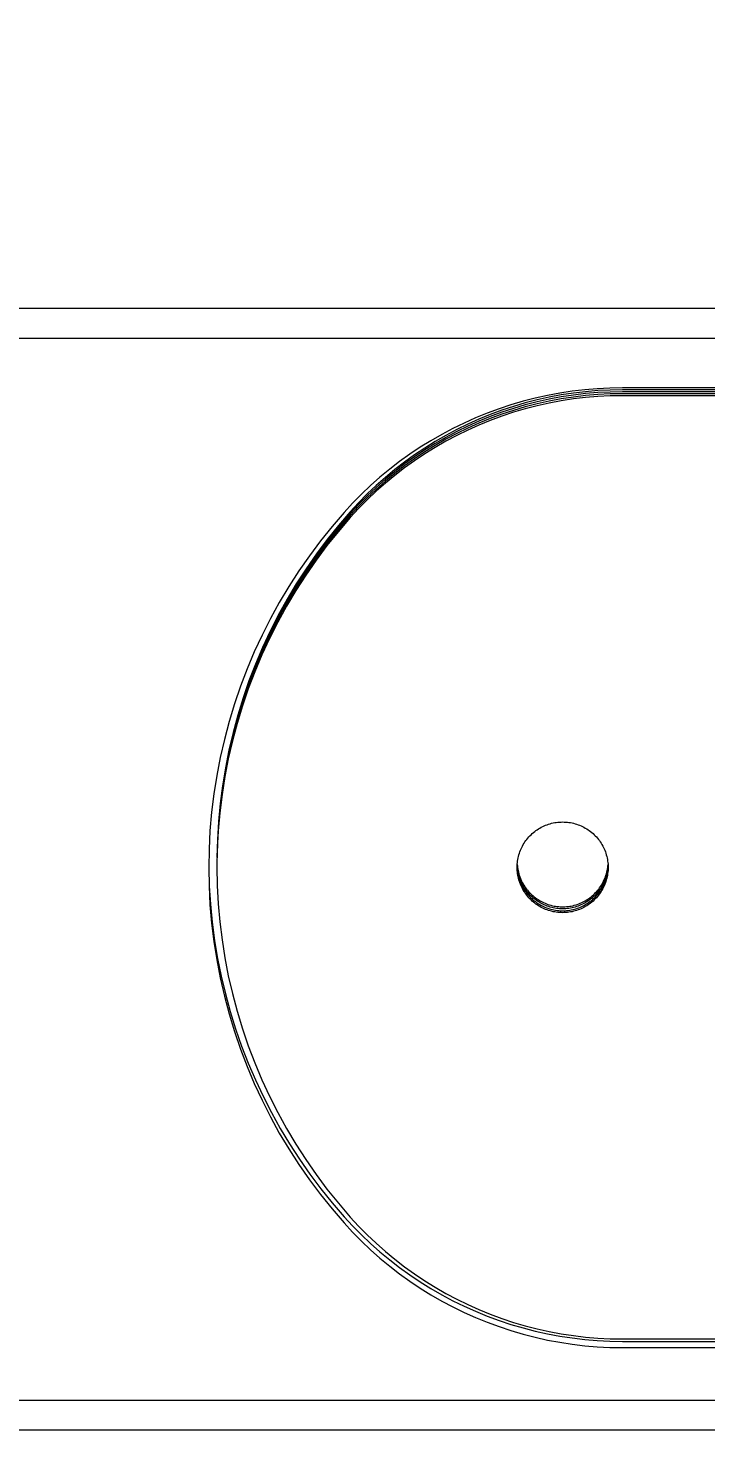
# Model space of a CAD drawing. Header units: millimetres. Extents: x -208 to 4974, y -28 to 3137.
# Drawn here: x 1410.5 to 1451.4, y 2768.1 to 2854.2 of the extents above; entities that cross this region are included whole.
import ezdxf

# ---------------------------------------------------------------- set-up
doc = ezdxf.new("R2010")
doc.units = ezdxf.units.MM
doc.layers.add('ZANO_R', color=7, linetype='Continuous', lineweight=0)
doc.layers.add('ZANO_W', color=1, linetype='Continuous', lineweight=0)
doc.styles.add('Arial', font='arial.ttf')
doc.styles.get("Standard").update_dxf_attribs({"font": 'ARIALUNI.TTF'})
doc.dimstyles.new('pl i ang', dxfattribs={"dimtxt": 50, "dimasz": 50, "dimexe": 1.25, "dimexo": 0.625, "dimgap": 10, "dimtad": 1, "dimtoh": 1, "dimtxsty": 'Standard', "dimcen": 2.5, "dimclrd": 1, "dimclre": 1, "dimclrt": 1, "dimadec": 0, "dimazin": 0, "dimtfac": 1, "dimtmove": 0, "dimatfit": 3, "dimfxl": 1, "dimarcsym": 1})

# ---------------------------------------------------------------- blocks, each defined once
blk = doc.blocks.new('*D507')
at = {"layer": 'ZANO_W', "color": 1, "lineweight": -2}
blk.add_arc((4072.525, 2413.738), 150.809, 99.55169, 164.75824, dxfattribs=at)
at = {"layer": 'ZANO_W', "color": 1}
for points in [[(4047.725, 2555.793), (4047.276, 2569.119), (4087.477, 2563.804)], [(3920.413, 2454.268), (3933.628, 2452.5), (3921.716, 2413.738)]]:
    blk.add_solid(points, dxfattribs=at)
at = {"layer": 'ZANO_W', "color": 1, "insert": (3950.719, 2548.283), "char_height": 40, "attachment_point": 5, "rotation": 42.15496, "style": 'Arial'}
blk.add_mtext('96%%d', dxfattribs=at)

msp = doc.modelspace()

# ---------------------------------------------------------------- linework, layer by layer
at = {"layer": 'ZANO_R'}
for p, q in [((1470.423, 2837.231), (1383.02, 2837.231)), ((1383.02, 2835.446), (1470.423, 2835.446)), ((1444.079, 2832.32), (1443.325, 2832.23)), ((1444.836, 2832.383), (1444.079, 2832.32)), ((1445.595, 2832.422), (1444.836, 2832.383)), ((1445.612, 2832.3), (1444.87, 2832.263)), ((1446.354, 2832.434), (1445.595, 2832.422)), ((1446.354, 2832.312), (1445.612, 2832.3)), ((1563.133, 2832.434), (1446.354, 2832.434)), ((1563.133, 2832.312), (1446.354, 2832.312)), ((1440.351, 2831.622), (1439.622, 2831.407)), ((1440.484, 2831.518), (1439.772, 2831.308)), ((1441.086, 2831.811), (1440.351, 2831.622)), ((1441.203, 2831.703), (1440.484, 2831.518)), ((1441.203, 2831.586), (1440.484, 2831.4)), ((1441.203, 2831.468), (1440.484, 2831.282)), ((1441.828, 2831.976), (1441.086, 2831.811)), ((1441.928, 2831.864), (1441.203, 2831.703)), ((1441.928, 2831.747), (1441.203, 2831.586)), ((1441.928, 2831.629), (1441.203, 2831.468)), ((1441.928, 2831.511), (1441.203, 2831.35)), ((1442.574, 2832.116), (1441.828, 2831.976)), ((1442.658, 2832.001), (1441.928, 2831.864)), ((1442.658, 2831.883), (1441.928, 2831.747)), ((1442.658, 2831.766), (1441.928, 2831.629)), ((1442.658, 2831.648), (1441.928, 2831.511)), ((1443.325, 2832.23), (1442.574, 2832.116)), ((1443.392, 2832.113), (1442.658, 2832.001)), ((1443.392, 2831.995), (1442.658, 2831.883)), ((1443.392, 2831.878), (1442.658, 2831.766)), ((1443.392, 2831.76), (1442.658, 2831.648)), ((1444.13, 2832.2), (1443.392, 2832.113)), ((1444.13, 2832.083), (1443.392, 2831.995)), ((1444.13, 2831.965), (1443.392, 2831.878)), ((1444.13, 2831.847), (1443.392, 2831.76)), ((1444.87, 2832.263), (1444.13, 2832.2)), ((1444.87, 2832.145), (1444.13, 2832.083)), ((1444.87, 2832.027), (1444.13, 2831.965)), ((1444.87, 2831.91), (1444.13, 2831.847)), ((1445.612, 2832.182), (1444.87, 2832.145)), ((1445.612, 2832.065), (1444.87, 2832.027)), ((1445.612, 2831.947), (1444.87, 2831.91)), ((1446.354, 2832.195), (1445.612, 2832.182)), ((1446.354, 2832.077), (1445.612, 2832.065)), ((1446.354, 2831.959), (1445.612, 2831.947)), ((1563.133, 2832.195), (1446.354, 2832.195)), ((1563.133, 2832.077), (1446.354, 2832.077)), ((1563.133, 2831.959), (1446.354, 2831.959)), ((1437.486, 2830.618), (1436.792, 2830.308)), ((1438.189, 2830.905), (1437.486, 2830.618)), ((1438.37, 2830.817), (1437.683, 2830.537)), ((1438.37, 2830.7), (1437.683, 2830.419)), ((1438.37, 2830.582), (1437.683, 2830.301)), ((1438.901, 2831.168), (1438.189, 2830.905)), ((1439.067, 2831.074), (1438.37, 2830.817)), ((1439.067, 2830.957), (1438.37, 2830.7)), ((1439.067, 2830.839), (1438.37, 2830.582)), ((1439.067, 2830.721), (1438.37, 2830.464)), ((1439.622, 2831.407), (1438.901, 2831.168)), ((1439.772, 2831.308), (1439.067, 2831.074)), ((1439.772, 2831.19), (1439.067, 2830.957)), ((1439.772, 2831.073), (1439.067, 2830.839)), ((1439.772, 2830.955), (1439.067, 2830.721)), ((1440.484, 2831.4), (1439.772, 2831.19)), ((1440.484, 2831.282), (1439.772, 2831.073)), ((1440.484, 2831.165), (1439.772, 2830.955)), ((1441.203, 2831.35), (1440.484, 2831.165)), ((1436.11, 2829.974), (1435.439, 2829.618)), ((1436.338, 2829.907), (1435.682, 2829.558)), ((1436.338, 2829.789), (1435.682, 2829.441)), ((1436.792, 2830.308), (1436.11, 2829.974)), ((1437.005, 2830.233), (1436.338, 2829.907)), ((1437.005, 2830.116), (1436.338, 2829.789)), ((1437.005, 2829.998), (1436.338, 2829.672)), ((1437.005, 2829.88), (1436.338, 2829.554)), ((1437.683, 2830.537), (1437.005, 2830.233)), ((1437.683, 2830.419), (1437.005, 2830.116)), ((1437.683, 2830.301), (1437.005, 2829.998)), ((1437.683, 2830.184), (1437.005, 2829.88)), ((1438.37, 2830.464), (1437.683, 2830.184)), ((1434.136, 2828.838), (1433.505, 2828.416)), ((1434.781, 2829.239), (1434.136, 2828.838)), ((1435.038, 2829.188), (1434.408, 2828.796)), ((1435.038, 2829.07), (1434.408, 2828.678)), ((1435.038, 2828.953), (1434.408, 2828.561)), ((1435.038, 2828.835), (1434.408, 2828.443)), ((1435.439, 2829.618), (1434.781, 2829.239)), ((1435.682, 2829.558), (1435.038, 2829.188)), ((1435.682, 2829.441), (1435.038, 2829.07)), ((1435.682, 2829.323), (1435.038, 2828.953)), ((1435.682, 2829.205), (1435.038, 2828.835)), ((1436.338, 2829.672), (1435.682, 2829.323)), ((1436.338, 2829.554), (1435.682, 2829.205)), ((1432.888, 2827.972), (1432.287, 2827.508)), ((1433.505, 2828.416), (1432.888, 2827.972)), ((1433.79, 2828.383), (1433.187, 2827.95)), ((1433.79, 2828.265), (1433.187, 2827.832)), ((1433.79, 2828.148), (1433.187, 2827.714)), ((1433.79, 2828.03), (1433.187, 2827.597)), ((1434.408, 2828.796), (1433.79, 2828.383)), ((1434.408, 2828.678), (1433.79, 2828.265)), ((1434.408, 2828.561), (1433.79, 2828.148)), ((1434.408, 2828.443), (1433.79, 2828.03)), ((1432.287, 2827.508), (1431.701, 2827.024)), ((1432.599, 2827.496), (1432.027, 2827.023)), ((1432.599, 2827.378), (1432.027, 2826.905)), ((1432.599, 2827.261), (1432.027, 2826.787)), ((1432.599, 2827.143), (1432.027, 2826.67)), ((1433.187, 2827.95), (1432.599, 2827.496)), ((1433.187, 2827.832), (1432.599, 2827.378)), ((1433.187, 2827.714), (1432.599, 2827.261)), ((1433.187, 2827.597), (1432.599, 2827.143)), ((1431.133, 2826.521), (1430.581, 2825.999)), ((1431.471, 2826.531), (1430.932, 2826.02)), ((1431.471, 2826.413), (1430.932, 2825.902)), ((1431.471, 2826.295), (1430.932, 2825.785)), ((1431.701, 2827.024), (1431.133, 2826.521)), ((1432.027, 2827.023), (1431.471, 2826.531)), ((1432.027, 2826.905), (1431.471, 2826.413)), ((1432.027, 2826.787), (1431.471, 2826.295)), ((1432.027, 2826.67), (1431.471, 2826.178)), ((1430.048, 2825.458), (1429.533, 2824.9)), ((1430.41, 2825.491), (1429.906, 2824.946)), ((1430.581, 2825.999), (1430.048, 2825.458)), ((1430.932, 2826.02), (1430.41, 2825.491)), ((1430.932, 2825.902), (1430.41, 2825.374)), ((1430.932, 2825.785), (1430.41, 2825.256)), ((1430.932, 2825.667), (1430.41, 2825.138)), ((1431.471, 2826.178), (1430.932, 2825.667)), ((1429.533, 2824.9), (1428.802, 2824.052)), ((1429.906, 2824.593), (1429.187, 2823.758)), ((1429.906, 2824.946), (1429.195, 2824.119)), ((1429.906, 2824.828), (1429.207, 2824.016)), ((1429.906, 2824.71), (1429.235, 2823.932)), ((1430.41, 2825.374), (1429.906, 2824.828)), ((1430.41, 2825.256), (1429.906, 2824.71)), ((1430.41, 2825.138), (1429.906, 2824.593)), ((1428.802, 2824.052), (1428.102, 2823.18)), ((1429.187, 2823.758), (1428.498, 2822.899)), ((1429.195, 2824.119), (1428.512, 2823.269)), ((1429.207, 2824.016), (1428.535, 2823.182)), ((1429.235, 2823.932), (1428.59, 2823.133)), ((1428.102, 2823.18), (1427.432, 2822.283)), ((1428.498, 2822.899), (1427.838, 2822.016)), ((1428.512, 2823.269), (1427.859, 2822.396)), ((1428.535, 2823.182), (1427.892, 2822.325)), ((1428.59, 2823.133), (1427.97, 2822.313)), ((1427.432, 2822.283), (1426.794, 2821.364)), ((1427.838, 2822.016), (1427.21, 2821.111)), ((1427.859, 2822.396), (1427.236, 2821.501)), ((1427.892, 2822.325), (1427.278, 2821.447)), ((1427.97, 2822.313), (1427.377, 2821.474)), ((1426.794, 2821.364), (1426.188, 2820.423)), ((1427.21, 2821.111), (1426.613, 2820.185)), ((1427.236, 2821.501), (1426.644, 2820.585)), ((1427.278, 2821.447), (1426.695, 2820.549)), ((1427.377, 2821.474), (1426.812, 2820.616)), ((1426.188, 2820.423), (1425.615, 2819.462)), ((1426.644, 2820.585), (1426.084, 2819.65)), ((1426.695, 2820.549), (1426.141, 2819.632)), ((1426.812, 2820.616), (1426.275, 2819.74)), ((1425.615, 2819.462), (1425.076, 2818.482)), ((1426.084, 2819.65), (1425.556, 2818.695)), ((1426.141, 2819.632), (1425.619, 2818.696)), ((1426.275, 2819.74), (1425.766, 2818.848)), ((1426.613, 2820.185), (1426.049, 2819.239)), ((1425.556, 2818.695), (1425.061, 2817.724)), ((1425.619, 2818.696), (1425.129, 2817.744)), ((1425.586, 2818.516), (1425.129, 2817.626)), ((1426.049, 2819.239), (1425.518, 2818.273)), ((1425.592, 2818.528), (1425.586, 2818.516)), ((1425.755, 2818.829), (1425.592, 2818.528)), ((1425.766, 2818.848), (1425.755, 2818.829)), ((1425.076, 2818.482), (1424.571, 2817.483)), ((1425.061, 2817.724), (1424.6, 2816.735)), ((1425.129, 2817.744), (1424.671, 2816.775)), ((1425.518, 2818.273), (1425.021, 2817.29)), ((1424.571, 2817.483), (1424.101, 2816.468)), ((1425.021, 2817.29), (1424.558, 2816.29)), ((1425.129, 2817.626), (1424.7, 2816.722)), ((1424.101, 2816.468), (1423.666, 2815.437)), ((1424.558, 2816.29), (1424.13, 2815.275)), ((1424.6, 2816.735), (1424.173, 2815.732)), ((1424.671, 2816.775), (1424.246, 2815.792)), ((1424.7, 2816.722), (1424.3, 2815.805)), ((1423.666, 2815.437), (1423.267, 2814.391)), ((1424.13, 2815.275), (1423.738, 2814.246)), ((1424.173, 2815.732), (1423.781, 2814.714)), ((1424.246, 2815.792), (1423.854, 2814.794)), ((1424.3, 2815.805), (1423.929, 2814.875)), ((1423.267, 2814.391), (1422.905, 2813.332)), ((1423.738, 2814.246), (1423.381, 2813.203)), ((1423.781, 2814.714), (1423.424, 2813.684)), ((1423.854, 2814.794), (1423.496, 2813.785)), ((1423.686, 2814.214), (1423.677, 2814.189)), ((1423.801, 2814.533), (1423.686, 2814.214)), ((1423.811, 2814.559), (1423.801, 2814.533)), ((1423.929, 2814.875), (1423.811, 2814.559)), ((1423.424, 2813.684), (1423.103, 2812.642)), ((1423.496, 2813.785), (1423.173, 2812.763)), ((1423.44, 2813.498), (1423.333, 2813.167)), ((1423.447, 2813.518), (1423.44, 2813.498)), ((1423.556, 2813.844), (1423.447, 2813.518)), ((1423.564, 2813.867), (1423.556, 2813.844)), ((1423.677, 2814.189), (1423.564, 2813.867)), ((1422.905, 2813.332), (1422.58, 2812.262)), ((1423.103, 2812.642), (1422.817, 2811.59)), ((1423.173, 2812.763), (1422.884, 2811.732)), ((1423.381, 2813.203), (1423.061, 2812.149)), ((1423.22, 2812.802), (1423.117, 2812.459)), ((1423.223, 2812.814), (1423.22, 2812.802)), ((1423.328, 2813.15), (1423.223, 2812.814)), ((1423.333, 2813.167), (1423.328, 2813.15)), ((1422.58, 2812.262), (1422.292, 2811.18)), ((1422.884, 2811.732), (1422.63, 2810.691)), ((1422.919, 2811.75), (1422.691, 2810.839)), ((1423.061, 2812.149), (1422.778, 2811.084)), ((1423.117, 2812.459), (1422.919, 2811.75)), ((1422.292, 2811.18), (1422.042, 2810.09)), ((1422.691, 2810.839), (1422.489, 2809.922)), ((1422.778, 2811.084), (1422.531, 2810.01)), ((1422.817, 2811.59), (1422.568, 2810.528)), ((1422.042, 2810.09), (1421.83, 2808.991)), ((1422.489, 2809.922), (1422.315, 2809)), ((1422.531, 2810.01), (1422.323, 2808.929)), ((1422.568, 2810.528), (1422.355, 2809.459)), ((1422.63, 2810.691), (1422.411, 2809.642)), ((1422.355, 2809.459), (1422.179, 2808.382)), ((1422.411, 2809.642), (1422.228, 2808.587)), ((1421.83, 2808.991), (1421.656, 2807.886)), ((1422.179, 2808.382), (1422.04, 2807.301)), ((1422.228, 2808.587), (1422.08, 2807.526)), ((1422.323, 2808.929), (1422.151, 2807.84)), ((1422.315, 2809), (1422.168, 2808.073)), ((1421.656, 2807.886), (1421.521, 2806.775)), ((1422.08, 2807.526), (1421.968, 2806.46)), ((1422.151, 2807.84), (1422.018, 2806.747)), ((1422.168, 2808.073), (1422.048, 2807.141)), ((1421.521, 2806.775), (1421.424, 2805.66)), ((1421.968, 2806.46), (1421.892, 2805.392)), ((1422.018, 2806.747), (1421.922, 2805.649)), ((1422.04, 2807.301), (1421.938, 2806.215)), ((1422.048, 2807.141), (1421.956, 2806.207)), ((1421.424, 2805.66), (1421.366, 2804.543)), ((1421.922, 2805.649), (1421.865, 2804.549)), ((1421.938, 2806.215), (1421.874, 2805.127)), ((1421.918, 2805.696), (1421.902, 2805.454)), ((1421.927, 2805.831), (1421.918, 2805.696)), ((1421.944, 2806.053), (1421.927, 2805.831)), ((1421.956, 2806.207), (1421.944, 2806.053)), ((1440.979, 2805.548), (1441.054, 2805.608)), ((1441.054, 2805.608), (1441.13, 2805.666)), ((1441.13, 2805.666), (1441.209, 2805.72)), ((1441.209, 2805.72), (1441.289, 2805.773)), ((1441.289, 2805.773), (1441.371, 2805.822)), ((1441.371, 2805.822), (1441.455, 2805.868)), ((1441.455, 2805.868), (1441.541, 2805.912)), ((1441.541, 2805.912), (1441.627, 2805.952)), ((1441.627, 2805.952), (1441.716, 2805.989)), ((1441.716, 2805.989), (1441.805, 2806.024)), ((1441.805, 2806.024), (1441.896, 2806.055)), ((1441.896, 2806.055), (1441.987, 2806.083)), ((1441.987, 2806.083), (1442.08, 2806.107)), ((1442.08, 2806.107), (1442.173, 2806.129)), ((1442.173, 2806.129), (1442.267, 2806.147)), ((1442.267, 2806.147), (1442.362, 2806.162)), ((1442.362, 2806.162), (1442.457, 2806.174)), ((1442.457, 2806.174), (1442.552, 2806.182)), ((1442.552, 2806.182), (1442.648, 2806.187)), ((1442.648, 2806.187), (1442.744, 2806.189)), ((1442.744, 2806.189), (1442.84, 2806.187)), ((1442.84, 2806.187), (1442.935, 2806.182)), ((1442.935, 2806.182), (1443.031, 2806.174)), ((1443.031, 2806.174), (1443.126, 2806.162)), ((1443.126, 2806.162), (1443.22, 2806.147)), ((1443.22, 2806.147), (1443.314, 2806.129)), ((1443.314, 2806.129), (1443.408, 2806.107)), ((1443.408, 2806.107), (1443.5, 2806.083)), ((1443.5, 2806.083), (1443.592, 2806.055)), ((1443.592, 2806.055), (1443.683, 2806.024)), ((1443.683, 2806.024), (1443.772, 2805.989)), ((1443.772, 2805.989), (1443.86, 2805.952)), ((1443.86, 2805.952), (1443.947, 2805.912)), ((1443.947, 2805.912), (1444.033, 2805.868)), ((1444.033, 2805.868), (1444.116, 2805.822)), ((1444.116, 2805.822), (1444.199, 2805.773)), ((1444.199, 2805.773), (1444.279, 2805.72)), ((1444.279, 2805.72), (1444.357, 2805.666)), ((1444.357, 2805.666), (1444.434, 2805.608)), ((1444.434, 2805.608), (1444.509, 2805.548)), ((1421.874, 2805.127), (1421.847, 2804.036)), ((1421.892, 2805.392), (1421.853, 2804.321)), ((1421.878, 2804.984), (1421.866, 2804.699)), ((1421.882, 2805.077), (1421.878, 2804.984)), ((1421.896, 2805.34), (1421.882, 2805.077)), ((1421.902, 2805.454), (1421.896, 2805.34)), ((1440.275, 2804.65), (1440.318, 2804.735)), ((1440.318, 2804.735), (1440.365, 2804.819)), ((1440.365, 2804.819), (1440.415, 2804.901)), ((1440.415, 2804.901), (1440.467, 2804.981)), ((1440.467, 2804.981), (1440.522, 2805.059)), ((1440.522, 2805.059), (1440.58, 2805.136)), ((1440.58, 2805.136), (1440.64, 2805.21)), ((1440.64, 2805.21), (1440.703, 2805.282)), ((1440.703, 2805.282), (1440.769, 2805.352)), ((1440.769, 2805.352), (1440.836, 2805.42)), ((1440.836, 2805.42), (1440.907, 2805.485)), ((1440.907, 2805.485), (1440.979, 2805.548)), ((1444.509, 2805.548), (1444.581, 2805.485)), ((1444.581, 2805.485), (1444.651, 2805.42)), ((1444.651, 2805.42), (1444.719, 2805.352)), ((1444.719, 2805.352), (1444.784, 2805.282)), ((1444.784, 2805.282), (1444.847, 2805.21)), ((1444.847, 2805.21), (1444.908, 2805.136)), ((1444.908, 2805.136), (1444.966, 2805.059)), ((1444.966, 2805.059), (1445.021, 2804.981)), ((1445.021, 2804.981), (1445.073, 2804.901)), ((1445.073, 2804.901), (1445.123, 2804.819)), ((1445.123, 2804.819), (1445.169, 2804.735)), ((1445.169, 2804.735), (1445.213, 2804.65)), ((1421.366, 2804.543), (1421.346, 2803.424)), ((1421.865, 2804.549), (1421.846, 2803.447)), ((1421.852, 2804.273), (1421.848, 2804.036)), ((1421.864, 2804.628), (1421.853, 2804.203)), ((1421.855, 2804.321), (1421.853, 2804.203)), ((1421.866, 2804.699), (1421.864, 2804.628)), ((1440.022, 2803.829), (1440.037, 2803.924)), ((1440.037, 2803.924), (1440.055, 2804.018)), ((1440.055, 2804.018), (1440.077, 2804.111)), ((1440.077, 2804.111), (1440.102, 2804.204)), ((1440.102, 2804.204), (1440.131, 2804.295)), ((1440.131, 2804.295), (1440.162, 2804.386)), ((1440.162, 2804.386), (1440.196, 2804.475)), ((1440.196, 2804.475), (1440.234, 2804.563)), ((1440.234, 2804.563), (1440.275, 2804.65)), ((1445.213, 2804.65), (1445.254, 2804.563)), ((1445.254, 2804.563), (1445.291, 2804.475)), ((1445.291, 2804.475), (1445.326, 2804.386)), ((1445.326, 2804.386), (1445.357, 2804.295)), ((1445.357, 2804.295), (1445.385, 2804.204)), ((1445.385, 2804.204), (1445.41, 2804.111)), ((1445.41, 2804.111), (1445.432, 2804.018)), ((1445.432, 2804.018), (1445.451, 2803.924)), ((1445.451, 2803.924), (1445.466, 2803.829)), ((1421.346, 2803.424), (1421.366, 2802.305)), ((1421.348, 2803.416), (1421.38, 2802.316)), ((1421.846, 2803.447), (1421.865, 2802.346)), ((1439.994, 2803.447), (1439.996, 2803.543)), ((1439.994, 2803.506), (1439.998, 2803.411)), ((1439.996, 2803.352), (1439.994, 2803.447)), ((1439.996, 2803.543), (1440.001, 2803.639)), ((1440.001, 2803.256), (1439.996, 2803.352)), ((1440.003, 2803.465), (1439.997, 2803.56)), ((1439.998, 2803.411), (1440.006, 2803.315)), ((1440, 2803.624), (1440.008, 2803.529)), ((1440.001, 2803.639), (1440.01, 2803.734)), ((1440.01, 2803.16), (1440.001, 2803.256)), ((1440.012, 2803.371), (1440.003, 2803.465)), ((1440.006, 2803.315), (1440.016, 2803.22)), ((1440.008, 2803.529), (1440.019, 2803.435)), ((1440.01, 2803.734), (1440.022, 2803.829)), ((1440.022, 2803.065), (1440.01, 2803.16)), ((1440.025, 2803.276), (1440.012, 2803.371)), ((1440.016, 2803.22), (1440.03, 2803.126)), ((1440.019, 2803.435), (1440.033, 2803.341)), ((1440.037, 2802.971), (1440.022, 2803.065)), ((1440.041, 2803.183), (1440.025, 2803.276)), ((1440.03, 2803.126), (1440.048, 2803.032)), ((1440.033, 2803.341), (1440.051, 2803.247)), ((1440.06, 2803.089), (1440.041, 2803.183)), ((1440.048, 2803.032), (1440.068, 2802.939)), ((1440.051, 2803.247), (1440.072, 2803.155)), ((1440.083, 2802.997), (1440.06, 2803.089)), ((1440.072, 2803.155), (1440.097, 2803.063)), ((1440.097, 2803.063), (1440.124, 2802.972)), ((1445.364, 2802.972), (1445.391, 2803.063)), ((1445.391, 2803.063), (1445.415, 2803.155)), ((1445.427, 2803.089), (1445.405, 2802.997)), ((1445.415, 2803.155), (1445.436, 2803.247)), ((1445.42, 2802.939), (1445.44, 2803.032)), ((1445.447, 2803.183), (1445.427, 2803.089)), ((1445.436, 2803.247), (1445.454, 2803.341)), ((1445.44, 2803.032), (1445.457, 2803.126)), ((1445.463, 2803.276), (1445.447, 2803.183)), ((1445.466, 2803.065), (1445.451, 2802.971)), ((1445.454, 2803.341), (1445.469, 2803.435)), ((1445.457, 2803.126), (1445.471, 2803.22)), ((1445.475, 2803.371), (1445.463, 2803.276)), ((1445.466, 2803.829), (1445.478, 2803.734)), ((1445.478, 2803.16), (1445.466, 2803.065)), ((1445.469, 2803.435), (1445.48, 2803.529)), ((1445.471, 2803.22), (1445.482, 2803.315)), ((1445.485, 2803.465), (1445.475, 2803.371)), ((1445.478, 2803.734), (1445.487, 2803.639)), ((1445.487, 2803.256), (1445.478, 2803.16)), ((1445.48, 2803.529), (1445.488, 2803.624)), ((1445.482, 2803.315), (1445.489, 2803.411)), ((1445.491, 2803.56), (1445.485, 2803.465)), ((1445.487, 2803.639), (1445.492, 2803.543)), ((1445.492, 2803.352), (1445.487, 2803.256)), ((1445.489, 2803.411), (1445.493, 2803.506)), ((1445.492, 2803.543), (1445.494, 2803.447)), ((1445.494, 2803.447), (1445.492, 2803.352)), ((1421.366, 2802.305), (1421.424, 2801.188)), ((1421.38, 2802.316), (1421.45, 2801.218)), ((1421.865, 2802.346), (1421.922, 2801.246)), ((1440.055, 2802.877), (1440.037, 2802.971)), ((1440.077, 2802.784), (1440.055, 2802.877)), ((1440.068, 2802.939), (1440.092, 2802.846)), ((1440.102, 2802.691), (1440.077, 2802.784)), ((1440.108, 2802.905), (1440.083, 2802.997)), ((1440.092, 2802.846), (1440.119, 2802.754)), ((1440.131, 2802.6), (1440.102, 2802.691)), ((1440.137, 2802.814), (1440.108, 2802.905)), ((1440.119, 2802.754), (1440.149, 2802.664)), ((1440.124, 2802.972), (1440.154, 2802.882)), ((1440.162, 2802.509), (1440.131, 2802.6)), ((1440.169, 2802.725), (1440.137, 2802.814)), ((1440.149, 2802.664), (1440.182, 2802.574)), ((1440.154, 2802.882), (1440.188, 2802.793)), ((1440.196, 2802.42), (1440.162, 2802.509)), ((1440.204, 2802.636), (1440.169, 2802.725)), ((1440.182, 2802.574), (1440.218, 2802.486)), ((1440.188, 2802.793), (1440.225, 2802.705)), ((1440.234, 2802.332), (1440.196, 2802.42)), ((1440.242, 2802.549), (1440.204, 2802.636)), ((1440.218, 2802.486), (1440.257, 2802.398)), ((1440.225, 2802.705), (1440.264, 2802.619)), ((1440.275, 2802.245), (1440.234, 2802.332)), ((1440.283, 2802.463), (1440.242, 2802.549)), ((1440.257, 2802.398), (1440.3, 2802.313)), ((1440.264, 2802.619), (1440.307, 2802.534)), ((1440.318, 2802.16), (1440.275, 2802.245)), ((1440.327, 2802.379), (1440.283, 2802.463)), ((1440.3, 2802.313), (1440.345, 2802.229)), ((1440.307, 2802.534), (1440.352, 2802.45)), ((1440.365, 2802.076), (1440.318, 2802.16)), ((1440.374, 2802.296), (1440.327, 2802.379)), ((1440.345, 2802.229), (1440.393, 2802.146)), ((1440.352, 2802.45), (1440.401, 2802.369)), ((1440.424, 2802.215), (1440.374, 2802.296)), ((1440.393, 2802.146), (1440.444, 2802.065)), ((1440.401, 2802.369), (1440.452, 2802.289)), ((1440.476, 2802.135), (1440.424, 2802.215)), ((1440.452, 2802.289), (1440.506, 2802.21)), ((1440.506, 2802.21), (1440.563, 2802.134)), ((1444.925, 2802.134), (1444.982, 2802.21)), ((1444.982, 2802.21), (1445.036, 2802.289)), ((1445.064, 2802.215), (1445.011, 2802.135)), ((1445.036, 2802.289), (1445.087, 2802.369)), ((1445.043, 2802.065), (1445.095, 2802.146)), ((1445.114, 2802.296), (1445.064, 2802.215)), ((1445.087, 2802.369), (1445.135, 2802.45)), ((1445.095, 2802.146), (1445.143, 2802.229)), ((1445.161, 2802.379), (1445.114, 2802.296)), ((1445.169, 2802.16), (1445.123, 2802.076)), ((1445.135, 2802.45), (1445.181, 2802.534)), ((1445.143, 2802.229), (1445.188, 2802.313)), ((1445.205, 2802.463), (1445.161, 2802.379)), ((1445.213, 2802.245), (1445.169, 2802.16)), ((1445.181, 2802.534), (1445.223, 2802.619)), ((1445.188, 2802.313), (1445.23, 2802.398)), ((1445.246, 2802.549), (1445.205, 2802.463)), ((1445.254, 2802.332), (1445.213, 2802.245)), ((1445.223, 2802.619), (1445.263, 2802.705)), ((1445.23, 2802.398), (1445.27, 2802.486)), ((1445.284, 2802.636), (1445.246, 2802.549)), ((1445.291, 2802.42), (1445.254, 2802.332)), ((1445.263, 2802.705), (1445.3, 2802.793)), ((1445.27, 2802.486), (1445.306, 2802.574)), ((1445.319, 2802.725), (1445.284, 2802.636)), ((1445.326, 2802.509), (1445.291, 2802.42)), ((1445.3, 2802.793), (1445.333, 2802.882)), ((1445.306, 2802.574), (1445.339, 2802.664)), ((1445.351, 2802.814), (1445.319, 2802.725)), ((1445.357, 2802.6), (1445.326, 2802.509)), ((1445.333, 2802.882), (1445.364, 2802.972)), ((1445.339, 2802.664), (1445.369, 2802.754)), ((1445.379, 2802.905), (1445.351, 2802.814)), ((1445.385, 2802.691), (1445.357, 2802.6)), ((1445.369, 2802.754), (1445.396, 2802.846)), ((1445.405, 2802.997), (1445.379, 2802.905)), ((1445.41, 2802.784), (1445.385, 2802.691)), ((1445.396, 2802.846), (1445.42, 2802.939)), ((1445.432, 2802.877), (1445.41, 2802.784)), ((1445.451, 2802.971), (1445.432, 2802.877)), ((1440.415, 2801.994), (1440.365, 2802.076)), ((1440.467, 2801.914), (1440.415, 2801.994)), ((1440.444, 2802.065), (1440.498, 2801.986)), ((1440.522, 2801.835), (1440.467, 2801.914)), ((1440.531, 2802.058), (1440.476, 2802.135)), ((1440.498, 2801.986), (1440.554, 2801.909)), ((1440.58, 2801.759), (1440.522, 2801.835)), ((1440.589, 2801.982), (1440.531, 2802.058)), ((1440.554, 2801.909), (1440.614, 2801.834)), ((1440.563, 2802.134), (1440.622, 2802.06)), ((1440.64, 2801.685), (1440.58, 2801.759)), ((1440.65, 2801.908), (1440.589, 2801.982)), ((1440.614, 2801.834), (1440.675, 2801.761)), ((1440.622, 2802.06), (1440.683, 2801.987)), ((1440.703, 2801.612), (1440.64, 2801.685)), ((1440.713, 2801.837), (1440.65, 2801.908)), ((1440.675, 2801.761), (1440.74, 2801.691)), ((1440.683, 2801.987), (1440.748, 2801.917)), ((1440.769, 2801.542), (1440.703, 2801.612)), ((1440.778, 2801.768), (1440.713, 2801.837)), ((1440.74, 2801.691), (1440.806, 2801.622)), ((1440.748, 2801.917), (1440.814, 2801.849)), ((1440.836, 2801.475), (1440.769, 2801.542)), ((1440.846, 2801.701), (1440.778, 2801.768)), ((1440.806, 2801.622), (1440.875, 2801.556)), ((1440.814, 2801.849), (1440.883, 2801.784)), ((1440.907, 2801.41), (1440.836, 2801.475)), ((1440.916, 2801.636), (1440.846, 2801.701)), ((1440.875, 2801.556), (1440.946, 2801.492)), ((1440.883, 2801.784), (1440.954, 2801.721)), ((1440.979, 2801.347), (1440.907, 2801.41)), ((1440.988, 2801.574), (1440.916, 2801.636)), ((1440.946, 2801.492), (1441.02, 2801.431)), ((1440.954, 2801.721), (1441.027, 2801.66)), ((1441.054, 2801.287), (1440.979, 2801.347)), ((1441.062, 2801.515), (1440.988, 2801.574)), ((1441.02, 2801.431), (1441.095, 2801.372)), ((1441.027, 2801.66), (1441.103, 2801.602)), ((1441.13, 2801.229), (1441.054, 2801.287)), ((1441.139, 2801.458), (1441.062, 2801.515)), ((1441.095, 2801.372), (1441.173, 2801.316)), ((1441.103, 2801.602), (1441.18, 2801.547)), ((1441.217, 2801.404), (1441.139, 2801.458)), ((1441.173, 2801.316), (1441.252, 2801.263)), ((1441.18, 2801.547), (1441.259, 2801.494)), ((1441.297, 2801.352), (1441.217, 2801.404)), ((1441.259, 2801.494), (1441.34, 2801.444)), ((1441.379, 2801.304), (1441.297, 2801.352)), ((1441.34, 2801.444), (1441.422, 2801.397)), ((1441.462, 2801.258), (1441.379, 2801.304)), ((1441.422, 2801.397), (1441.507, 2801.353)), ((1441.507, 2801.353), (1441.592, 2801.312)), ((1441.592, 2801.312), (1441.679, 2801.273)), ((1443.808, 2801.273), (1443.895, 2801.312)), ((1443.895, 2801.312), (1443.981, 2801.353)), ((1443.981, 2801.353), (1444.065, 2801.397)), ((1444.109, 2801.304), (1444.025, 2801.258)), ((1444.065, 2801.397), (1444.148, 2801.444)), ((1444.19, 2801.352), (1444.109, 2801.304)), ((1444.148, 2801.444), (1444.229, 2801.494)), ((1444.271, 2801.404), (1444.19, 2801.352)), ((1444.229, 2801.494), (1444.308, 2801.547)), ((1444.236, 2801.263), (1444.315, 2801.316)), ((1444.349, 2801.458), (1444.271, 2801.404)), ((1444.308, 2801.547), (1444.385, 2801.602)), ((1444.315, 2801.316), (1444.392, 2801.372)), ((1444.425, 2801.515), (1444.349, 2801.458)), ((1444.434, 2801.287), (1444.357, 2801.229)), ((1444.385, 2801.602), (1444.46, 2801.66)), ((1444.392, 2801.372), (1444.468, 2801.431)), ((1444.499, 2801.574), (1444.425, 2801.515)), ((1444.509, 2801.347), (1444.434, 2801.287)), ((1444.46, 2801.66), (1444.533, 2801.721)), ((1444.468, 2801.431), (1444.541, 2801.492)), ((1444.572, 2801.636), (1444.499, 2801.574)), ((1444.581, 2801.41), (1444.509, 2801.347)), ((1444.533, 2801.721), (1444.605, 2801.784)), ((1444.541, 2801.492), (1444.613, 2801.556)), ((1444.642, 2801.701), (1444.572, 2801.636)), ((1444.651, 2801.475), (1444.581, 2801.41)), ((1444.605, 2801.784), (1444.673, 2801.849)), ((1444.613, 2801.556), (1444.682, 2801.622)), ((1444.709, 2801.768), (1444.642, 2801.701)), ((1444.719, 2801.542), (1444.651, 2801.475)), ((1444.673, 2801.849), (1444.74, 2801.917)), ((1444.682, 2801.622), (1444.748, 2801.691)), ((1444.775, 2801.837), (1444.709, 2801.768)), ((1444.784, 2801.612), (1444.719, 2801.542)), ((1444.74, 2801.917), (1444.804, 2801.987)), ((1444.748, 2801.691), (1444.812, 2801.761)), ((1444.838, 2801.908), (1444.775, 2801.837)), ((1444.847, 2801.685), (1444.784, 2801.612)), ((1444.804, 2801.987), (1444.866, 2802.06)), ((1444.812, 2801.761), (1444.874, 2801.834)), ((1444.898, 2801.982), (1444.838, 2801.908)), ((1444.908, 2801.759), (1444.847, 2801.685)), ((1444.866, 2802.06), (1444.925, 2802.134)), ((1444.874, 2801.834), (1444.933, 2801.909)), ((1444.956, 2802.058), (1444.898, 2801.982)), ((1444.966, 2801.835), (1444.908, 2801.759)), ((1444.933, 2801.909), (1444.99, 2801.986)), ((1445.011, 2802.135), (1444.956, 2802.058)), ((1445.021, 2801.914), (1444.966, 2801.835)), ((1444.99, 2801.986), (1445.043, 2802.065)), ((1445.073, 2801.994), (1445.021, 2801.914)), ((1445.123, 2802.076), (1445.073, 2801.994)), ((1421.424, 2801.188), (1421.521, 2800.073)), ((1421.45, 2801.218), (1421.557, 2800.122)), ((1421.922, 2801.246), (1422.018, 2800.148)), ((1441.209, 2801.174), (1441.13, 2801.229)), ((1441.289, 2801.122), (1441.209, 2801.174)), ((1441.252, 2801.263), (1441.333, 2801.213)), ((1441.371, 2801.073), (1441.289, 2801.122)), ((1441.333, 2801.213), (1441.416, 2801.165)), ((1441.455, 2801.026), (1441.371, 2801.073)), ((1441.416, 2801.165), (1441.501, 2801.121)), ((1441.541, 2800.983), (1441.455, 2801.026)), ((1441.547, 2801.215), (1441.462, 2801.258)), ((1441.501, 2801.121), (1441.587, 2801.079)), ((1441.627, 2800.943), (1441.541, 2800.983)), ((1441.634, 2801.175), (1441.547, 2801.215)), ((1441.587, 2801.079), (1441.674, 2801.04)), ((1441.716, 2800.905), (1441.627, 2800.943)), ((1441.722, 2801.138), (1441.634, 2801.175)), ((1441.674, 2801.04), (1441.763, 2801.005)), ((1441.679, 2801.273), (1441.768, 2801.238)), ((1441.805, 2800.871), (1441.716, 2800.905)), ((1441.811, 2801.104), (1441.722, 2801.138)), ((1441.763, 2801.005), (1441.852, 2800.972)), ((1441.768, 2801.238), (1441.857, 2801.206)), ((1441.896, 2800.84), (1441.805, 2800.871)), ((1441.901, 2801.074), (1441.811, 2801.104)), ((1441.852, 2800.972), (1441.943, 2800.943)), ((1441.857, 2801.206), (1441.947, 2801.177)), ((1441.987, 2800.812), (1441.896, 2800.84)), ((1441.992, 2801.046), (1441.901, 2801.074)), ((1441.943, 2800.943), (1442.035, 2800.916)), ((1441.947, 2801.177), (1442.039, 2801.151)), ((1442.08, 2800.787), (1441.987, 2800.812)), ((1442.084, 2801.022), (1441.992, 2801.046)), ((1442.035, 2800.916), (1442.128, 2800.893)), ((1442.039, 2801.151), (1442.131, 2801.128)), ((1442.173, 2800.766), (1442.08, 2800.787)), ((1442.177, 2801), (1442.084, 2801.022)), ((1442.128, 2800.893), (1442.221, 2800.874)), ((1442.131, 2801.128), (1442.224, 2801.108)), ((1442.267, 2800.747), (1442.173, 2800.766)), ((1442.27, 2800.982), (1442.177, 2801)), ((1442.221, 2800.874), (1442.316, 2800.857)), ((1442.224, 2801.108), (1442.318, 2801.092)), ((1442.362, 2800.732), (1442.267, 2800.747)), ((1442.364, 2800.968), (1442.27, 2800.982)), ((1442.316, 2800.857), (1442.41, 2800.844)), ((1442.318, 2801.092), (1442.412, 2801.079)), ((1442.457, 2800.721), (1442.362, 2800.732)), ((1442.459, 2800.956), (1442.364, 2800.968)), ((1442.41, 2800.844), (1442.505, 2800.834)), ((1442.412, 2801.079), (1442.506, 2801.069)), ((1442.552, 2800.712), (1442.457, 2800.721)), ((1442.554, 2800.948), (1442.459, 2800.956)), ((1442.505, 2800.834), (1442.601, 2800.827)), ((1442.506, 2801.069), (1442.601, 2801.063)), ((1442.648, 2800.707), (1442.552, 2800.712)), ((1442.649, 2800.943), (1442.554, 2800.948)), ((1442.601, 2801.063), (1442.696, 2801.059)), ((1442.601, 2800.827), (1442.696, 2800.824)), ((1442.744, 2800.706), (1442.648, 2800.707)), ((1442.744, 2800.941), (1442.649, 2800.943)), ((1442.696, 2801.059), (1442.791, 2801.059)), ((1442.696, 2800.824), (1442.792, 2800.824)), ((1442.839, 2800.943), (1442.744, 2800.941)), ((1442.84, 2800.707), (1442.744, 2800.706)), ((1442.791, 2801.059), (1442.886, 2801.063)), ((1442.792, 2800.824), (1442.887, 2800.827)), ((1442.934, 2800.948), (1442.839, 2800.943)), ((1442.935, 2800.712), (1442.84, 2800.707)), ((1442.886, 2801.063), (1442.981, 2801.069)), ((1442.887, 2800.827), (1442.982, 2800.834)), ((1443.029, 2800.956), (1442.934, 2800.948)), ((1443.031, 2800.721), (1442.935, 2800.712)), ((1442.981, 2801.069), (1443.076, 2801.079)), ((1442.982, 2800.834), (1443.077, 2800.844)), ((1443.123, 2800.968), (1443.029, 2800.956)), ((1443.126, 2800.732), (1443.031, 2800.721)), ((1443.076, 2801.079), (1443.17, 2801.092)), ((1443.077, 2800.844), (1443.172, 2800.857)), ((1443.217, 2800.982), (1443.123, 2800.968)), ((1443.22, 2800.747), (1443.126, 2800.732)), ((1443.17, 2801.092), (1443.263, 2801.108)), ((1443.172, 2800.857), (1443.266, 2800.874)), ((1443.311, 2801), (1443.217, 2800.982)), ((1443.314, 2800.766), (1443.22, 2800.747)), ((1443.263, 2801.108), (1443.356, 2801.128)), ((1443.266, 2800.874), (1443.36, 2800.893)), ((1443.404, 2801.022), (1443.311, 2801)), ((1443.408, 2800.787), (1443.314, 2800.766)), ((1443.356, 2801.128), (1443.449, 2801.151)), ((1443.36, 2800.893), (1443.452, 2800.916)), ((1443.496, 2801.046), (1443.404, 2801.022)), ((1443.5, 2800.812), (1443.408, 2800.787)), ((1443.449, 2801.151), (1443.54, 2801.177)), ((1443.452, 2800.916), (1443.544, 2800.943)), ((1443.587, 2801.074), (1443.496, 2801.046)), ((1443.592, 2800.84), (1443.5, 2800.812)), ((1443.54, 2801.177), (1443.631, 2801.206)), ((1443.544, 2800.943), (1443.635, 2800.972)), ((1443.677, 2801.104), (1443.587, 2801.074)), ((1443.683, 2800.871), (1443.592, 2800.84)), ((1443.631, 2801.206), (1443.72, 2801.238)), ((1443.635, 2800.972), (1443.725, 2801.005)), ((1443.766, 2801.138), (1443.677, 2801.104)), ((1443.772, 2800.905), (1443.683, 2800.871)), ((1443.72, 2801.238), (1443.808, 2801.273)), ((1443.725, 2801.005), (1443.814, 2801.04)), ((1443.854, 2801.175), (1443.766, 2801.138)), ((1443.86, 2800.943), (1443.772, 2800.905)), ((1443.814, 2801.04), (1443.901, 2801.079)), ((1443.94, 2801.215), (1443.854, 2801.175)), ((1443.947, 2800.983), (1443.86, 2800.943)), ((1443.901, 2801.079), (1443.987, 2801.121)), ((1444.025, 2801.258), (1443.94, 2801.215)), ((1444.033, 2801.026), (1443.947, 2800.983)), ((1443.987, 2801.121), (1444.072, 2801.165)), ((1444.116, 2801.073), (1444.033, 2801.026)), ((1444.072, 2801.165), (1444.154, 2801.213)), ((1444.199, 2801.122), (1444.116, 2801.073)), ((1444.154, 2801.213), (1444.236, 2801.263)), ((1444.279, 2801.174), (1444.199, 2801.122)), ((1444.357, 2801.229), (1444.279, 2801.174)), ((1421.521, 2800.073), (1421.656, 2798.962)), ((1421.557, 2800.122), (1421.701, 2799.031)), ((1422.018, 2800.148), (1422.151, 2799.054)), ((1421.656, 2798.962), (1421.83, 2797.857)), ((1421.701, 2799.031), (1421.883, 2797.945)), ((1422.151, 2799.054), (1422.323, 2797.966)), ((1421.83, 2797.857), (1422.042, 2796.758)), ((1421.883, 2797.945), (1422.101, 2796.867)), ((1422.323, 2797.966), (1422.531, 2796.884)), ((1422.042, 2796.758), (1422.292, 2795.667)), ((1422.101, 2796.867), (1422.356, 2795.796)), ((1422.531, 2796.884), (1422.778, 2795.81)), ((1422.292, 2795.667), (1422.58, 2794.586)), ((1422.356, 2795.796), (1422.647, 2794.735)), ((1422.778, 2795.81), (1423.061, 2794.746)), ((1422.58, 2794.586), (1422.905, 2793.515)), ((1422.647, 2794.735), (1422.975, 2793.684)), ((1423.061, 2794.746), (1423.381, 2793.692)), ((1422.975, 2793.684), (1423.338, 2792.645)), ((1423.381, 2793.692), (1423.738, 2792.649)), ((1422.905, 2793.515), (1423.267, 2792.456)), ((1423.267, 2792.456), (1423.666, 2791.411)), ((1423.338, 2792.645), (1423.736, 2791.618)), ((1423.738, 2792.649), (1424.13, 2791.62)), ((1423.666, 2791.411), (1424.101, 2790.38)), ((1423.736, 2791.618), (1424.169, 2790.606)), ((1424.13, 2791.62), (1424.558, 2790.604)), ((1424.101, 2790.38), (1424.571, 2789.364)), ((1424.169, 2790.606), (1424.636, 2789.61)), ((1424.558, 2790.604), (1425.021, 2789.605)), ((1424.571, 2789.364), (1425.076, 2788.366)), ((1424.636, 2789.61), (1425.137, 2788.63)), ((1425.021, 2789.605), (1425.518, 2788.621)), ((1425.137, 2788.63), (1425.671, 2787.667)), ((1425.518, 2788.621), (1426.049, 2787.656)), ((1425.076, 2788.366), (1425.615, 2787.385)), ((1425.671, 2787.667), (1426.237, 2786.724)), ((1426.049, 2787.656), (1426.613, 2786.71)), ((1425.615, 2787.385), (1426.188, 2786.424)), ((1426.237, 2786.724), (1426.835, 2785.8)), ((1426.613, 2786.71), (1427.21, 2785.784)), ((1426.188, 2786.424), (1426.794, 2785.483)), ((1426.835, 2785.8), (1427.465, 2784.897)), ((1426.794, 2785.483), (1427.432, 2784.564)), ((1427.21, 2785.784), (1427.838, 2784.879)), ((1427.432, 2784.564), (1428.102, 2783.668)), ((1427.465, 2784.897), (1428.125, 2784.016)), ((1427.838, 2784.879), (1428.498, 2783.996)), ((1428.102, 2783.668), (1428.802, 2782.795)), ((1428.125, 2784.016), (1428.814, 2783.158)), ((1428.498, 2783.996), (1429.187, 2783.137)), ((1428.802, 2782.795), (1429.533, 2781.947)), ((1428.814, 2783.158), (1429.533, 2782.324)), ((1429.187, 2783.137), (1429.906, 2782.302)), ((1429.533, 2782.324), (1430.048, 2781.766)), ((1429.533, 2781.947), (1430.048, 2781.389)), ((1429.906, 2782.302), (1430.41, 2781.756)), ((1430.048, 2781.766), (1430.581, 2781.225)), ((1430.41, 2781.756), (1430.932, 2781.228)), ((1430.048, 2781.389), (1430.581, 2780.849)), ((1430.581, 2781.225), (1431.133, 2780.703)), ((1430.581, 2780.849), (1431.133, 2780.326)), ((1430.932, 2781.228), (1431.471, 2780.717)), ((1431.133, 2780.703), (1431.701, 2780.2)), ((1431.471, 2780.717), (1432.027, 2780.225)), ((1431.133, 2780.326), (1431.701, 2779.823)), ((1431.701, 2780.2), (1432.287, 2779.716)), ((1431.701, 2779.823), (1432.287, 2779.339)), ((1432.027, 2780.225), (1432.599, 2779.752)), ((1432.287, 2779.716), (1432.888, 2779.252)), ((1432.287, 2779.339), (1432.888, 2778.875)), ((1432.599, 2779.752), (1433.187, 2779.298)), ((1432.888, 2779.252), (1433.505, 2778.808)), ((1433.187, 2779.298), (1433.79, 2778.865)), ((1432.888, 2778.875), (1433.505, 2778.432)), ((1433.505, 2778.808), (1434.136, 2778.386)), ((1433.505, 2778.432), (1434.136, 2778.01)), ((1433.79, 2778.865), (1434.408, 2778.452)), ((1434.136, 2778.386), (1434.781, 2777.985)), ((1434.408, 2778.452), (1435.038, 2778.06)), ((1435.038, 2778.06), (1435.682, 2777.689)), ((1434.136, 2778.01), (1434.781, 2777.609)), ((1434.781, 2777.985), (1435.439, 2777.606)), ((1434.781, 2777.609), (1435.439, 2777.23)), ((1435.439, 2777.606), (1436.11, 2777.25)), ((1435.439, 2777.23), (1436.11, 2776.873)), ((1435.682, 2777.689), (1436.338, 2777.341)), ((1436.11, 2777.25), (1436.792, 2776.916)), ((1436.338, 2777.341), (1437.005, 2777.015)), ((1436.11, 2776.873), (1436.792, 2776.54)), ((1436.792, 2776.916), (1437.486, 2776.606)), ((1436.792, 2776.54), (1437.486, 2776.229)), ((1437.005, 2777.015), (1437.683, 2776.711)), ((1437.486, 2776.606), (1438.189, 2776.319)), ((1437.683, 2776.711), (1438.37, 2776.43)), ((1438.189, 2776.319), (1438.901, 2776.056)), ((1438.37, 2776.43), (1439.067, 2776.173)), ((1437.486, 2776.229), (1438.189, 2775.942)), ((1438.189, 2775.942), (1438.901, 2775.679)), ((1438.901, 2776.056), (1439.622, 2775.817)), ((1438.901, 2775.679), (1439.622, 2775.44)), ((1439.067, 2776.173), (1439.772, 2775.94)), ((1439.622, 2775.817), (1440.351, 2775.603)), ((1439.772, 2775.94), (1440.484, 2775.73)), ((1440.351, 2775.603), (1441.086, 2775.413)), ((1440.484, 2775.73), (1441.203, 2775.544)), ((1441.203, 2775.544), (1441.928, 2775.383)), ((1439.622, 2775.44), (1440.351, 2775.226)), ((1440.351, 2775.226), (1441.086, 2775.036)), ((1441.086, 2775.413), (1441.828, 2775.248)), ((1441.086, 2775.036), (1441.828, 2774.871)), ((1441.828, 2775.248), (1442.574, 2775.108)), ((1441.828, 2774.871), (1442.574, 2774.732)), ((1441.928, 2775.383), (1442.658, 2775.247)), ((1442.574, 2775.108), (1443.325, 2774.994)), ((1442.574, 2774.732), (1443.325, 2774.617)), ((1442.658, 2775.247), (1443.392, 2775.135)), ((1443.325, 2774.994), (1444.079, 2774.905)), ((1443.325, 2774.617), (1444.079, 2774.528)), ((1443.392, 2775.135), (1444.13, 2775.047)), ((1444.079, 2774.905), (1444.836, 2774.841)), ((1444.13, 2775.047), (1444.87, 2774.985)), ((1444.836, 2774.841), (1445.595, 2774.803)), ((1444.87, 2774.985), (1445.612, 2774.948)), ((1445.595, 2774.803), (1446.354, 2774.79)), ((1445.612, 2774.948), (1446.354, 2774.935)), ((1446.354, 2774.935), (1563.133, 2774.935)), ((1446.354, 2774.79), (1563.133, 2774.79)), ((1444.079, 2774.528), (1444.836, 2774.464)), ((1444.836, 2774.464), (1445.595, 2774.426)), ((1445.595, 2774.426), (1446.354, 2774.413)), ((1446.354, 2774.413), (1563.133, 2774.413)), ((1470.423, 2771.225), (1383.02, 2771.225)), ((1383.02, 2769.44), (1470.423, 2769.44))]:
    msp.add_line(p, q, dxfattribs=at)

# ---------------------------------------------------------------- dimensions: what is measured, and where the dimension line sits
at = {"layer": 'ZANO_W'}
dim = msp.add_angular_dim_2l(base=(4005.926, 2549.045), line1=((60.871, 2413.738), (4937.165, 2413.738)), line2=((4072.591, 2414.397), (4116.408, 2854.158)), dimstyle='pl i ang', override={"dimtxt": 40, "dimasz": 40, "dimexe": 10, "dimexo": 10, "dimtoh": 0, "dimdec": 0, "dimtxsty": 'Arial', "dimtdec": 0, "dimtmove": 1}, dxfattribs=at)
dim.commit()
dim.dimension.update_dxf_attribs({"geometry": '*D507', "text_midpoint": (3950.719, 2548.283)})

doc.saveas('drawing.dxf')
